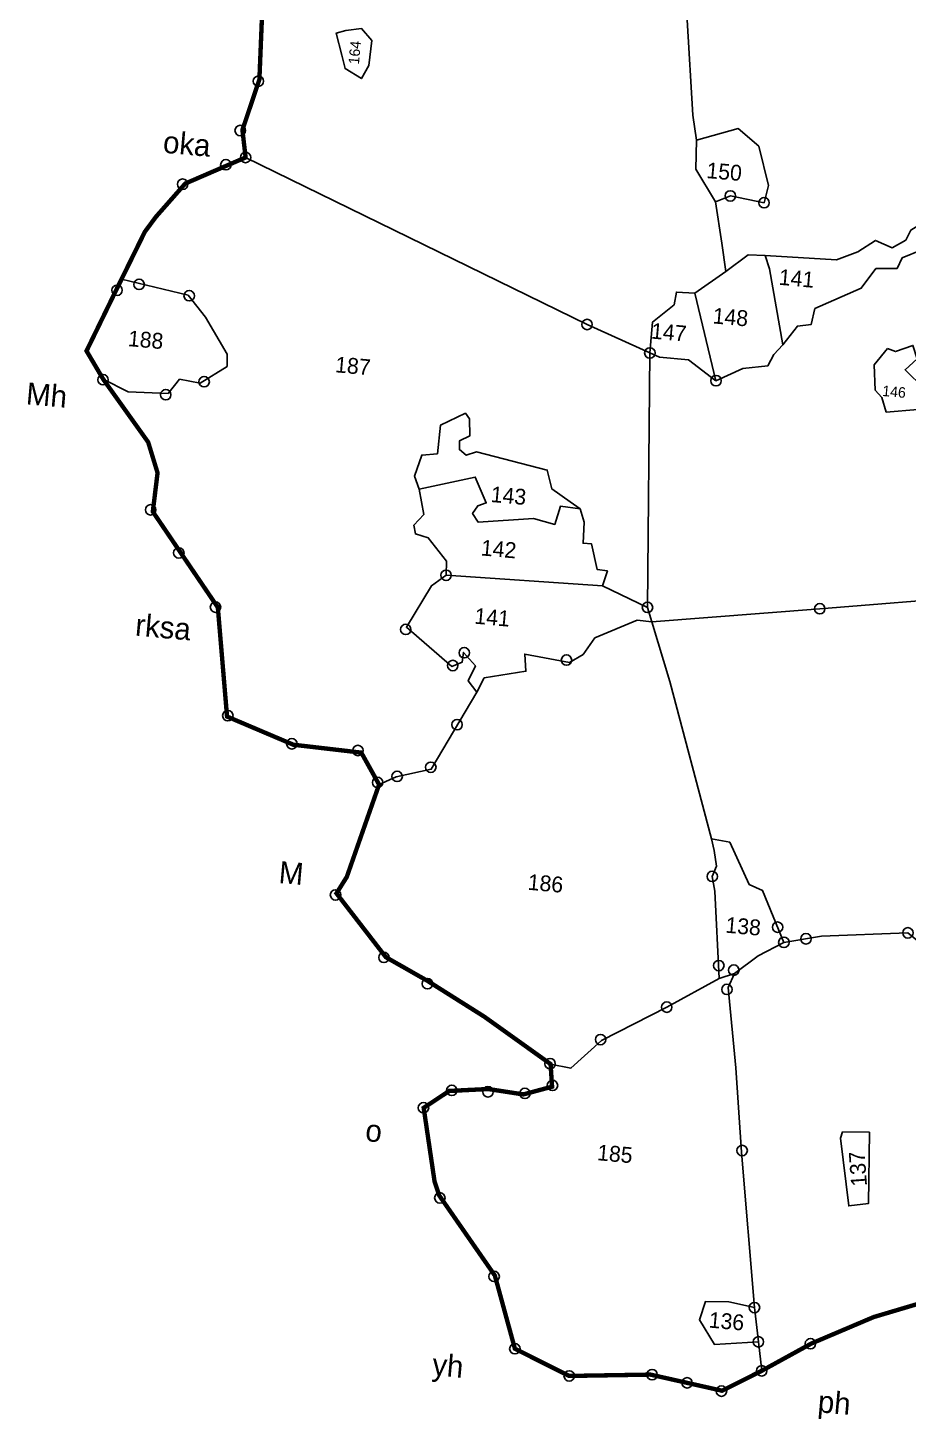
# Model space of a CAD drawing. Header units: metres. Extents: x 333181 to 338057, y 1785471 to 1790230.
# Drawn here: x 334249 to 335255, y 1785693 to 1787283 of the extents above; entities that cross this region are included whole.
import ezdxf

# ---------------------------------------------------------------- set-up
doc = ezdxf.new("R2010")
doc.units = ezdxf.units.M
doc.header["$MEASUREMENT"] = 0
for name, color, linetype in [('LEGEND', 1, 'Continuous'), ('POLY_PARCEL', 6, 'Continuous'), ('SYM_STONE', 1, 'Continuous'), ('TEXT_MAPOUT', 7, 'Continuous'), ('TEXT_PARCEL', 7, 'Continuous'), ('V_BOUND_LINE', 7, 'Continuous')]:
    doc.layers.add(name, color=color, linetype=linetype)
doc.styles.add('TEXT_MAP', font='', dxfattribs={"height": 0.3})
doc.styles.get('TEXT_MAP').set_extended_font_data('Kruti Dev 050')

# ---------------------------------------------------------------- blocks, each defined once
blk = doc.blocks.new('STONE')
blk.add_circle((0, 0), 0.0851)
blk = doc.blocks.new('1235')
at = {"layer": 'POLY_PARCEL'}
for points in [[(2816.06, 7637.17), (2815.38, 7639.97), (2813.75, 7650.8)], [(2774.89, 7646.14), (2776.67, 7646.53), (2777.95, 7645.25), (2777.86, 7642.39), (2777.16, 7640.81), (2775.19, 7641.8), (2774.7, 7643.28), (2773.81, 7645.74), (2774.89, 7646.14)], [(2816.06, 7637.17), (2820.67, 7638.9), (2823.22, 7637.09), (2824.73, 7632.69), (2824.39, 7630.69), (2820.47, 7631.13), (2818.84, 7630.32)], [(2818.84, 7630.32), (2816.27, 7633.82), (2816.06, 7637.17)], [(2812.86, 7612.38), (2805.4, 7615), (2764.72, 7630.64), (2764.72, 7630.64)], [(2820.72, 7622.45), (2819.99, 7625.66), (2818.84, 7630.32)], [(2825.05, 7624.66), (2833.23, 7624.91), (2835.59, 7626.02), (2837.49, 7627.51), (2839.49, 7626.84), (2840.95, 7627.83), (2841.42, 7629.04), (2842.18, 7629.6)], [(2843.33, 7628.03), (2842.79, 7627.9), (2842.88, 7626.89), (2840.73, 7625.8), (2840.24, 7624.51), (2837.83, 7624.29), (2836.35, 7621.91), (2831.27, 7619.11), (2830.99, 7617.25), (2829.44, 7616.94), (2827.98, 7614.64)], [(2825.05, 7624.66), (2823.08, 7624.59), (2820.72, 7622.45)], [(2827.98, 7614.64), (2825.68, 7623.18), (2825.05, 7624.66)], [(2820.72, 7622.45), (2817.39, 7619.65)], [(2812.86, 7612.38), (2812.86, 7615.93), (2815.15, 7618.14), (2815.28, 7619.6), (2817.39, 7619.65)], [(2817.39, 7619.65), (2820.69, 7609.88)], [(2751.77, 7615.47), (2759.53, 7614.33), (2761.76, 7611.99), (2764.61, 7607.98), (2764.72, 7606.59), (2761.82, 7604.42), (2759.42, 7604.64), (2758.25, 7602.92), (2753.68, 7602.69), (2750.69, 7603.88)], [(2839.97, 7615.28), (2840.9, 7615.01), (2842.83, 7615.89), (2843.44, 7614.4), (2842.17, 7613.03), (2844.54, 7611.1), (2844.04, 7608.63), (2840.46, 7608.02), (2839.8, 7609.62), (2838.98, 7610.39), (2838.59, 7613.3), (2839.97, 7615.28)], [(2820.69, 7609.88), (2823.64, 7611.56), (2826.47, 7612.11), (2827.03, 7613.45), (2827.98, 7614.64)], [(2815.15, 7583.3), (2812.86, 7612.38), (2812.86, 7612.38)], [(2820.69, 7609.88), (2817.36, 7611.99), (2814, 7611.99), (2812.86, 7612.38)], [(2787.9, 7594.49), (2787.22, 7595.94), (2787.84, 7598.42), (2789.61, 7598.74), (2789.66, 7602.02), (2792.4, 7603.63), (2792.92, 7603.06), (2793.13, 7601.09), (2791.99, 7600.42), (2792.09, 7599.43), (2792.92, 7598.86), (2794.06, 7599.33), (2802.31, 7597.98), (2803.04, 7595.86), (2805.27, 7594.56), (2806.47, 7593.86)], [(2806.47, 7593.86), (2804.19, 7593.97), (2803.72, 7591.84), (2801.23, 7592.31), (2794.96, 7591.32), (2794.23, 7592.26), (2794.75, 7593.19), (2795.68, 7593.6), (2794.16, 7596.45), (2787.9, 7594.49)], [(2791.82, 7584.94), (2791.73, 7586.56), (2789.4, 7589.05), (2787.9, 7589.36), (2787.64, 7590.34), (2788.67, 7591.64), (2787.9, 7594.49)], [(2806.47, 7593.86), (2807.04, 7592.41), (2807.15, 7589.98), (2808.13, 7589.98), (2809.01, 7587.13), (2810.21, 7587.07), (2809.78, 7585.3)], [(2852.67, 7587.91), (2852.67, 7587.91), (2834.84, 7584.88), (2815.79, 7581.71)], [(2809.78, 7585.3), (2791.82, 7584.94)], [(2815.15, 7583.3), (2809.78, 7585.3)], [(2791.82, 7584.94), (2790.26, 7583.59), (2787.82, 7578.61), (2793.38, 7574.59), (2794.52, 7575.16), (2794.58, 7576.31), (2796.08, 7574.9), (2795.41, 7573.09), (2796.51, 7571.89)], [(2815.79, 7581.71), (2815.15, 7583.3)], [(2796.51, 7571.89), (2797.21, 7573.6), (2801.91, 7574.78), (2801.6, 7576.74), (2806.78, 7576.21), (2808.28, 7577.28), (2809.46, 7579.28), (2814.1, 7581.72), (2815.79, 7581.71)], [(2815.79, 7581.71), (2818.44, 7575.07), (2824.79, 7557.52)], [(2786.28, 7560.36), (2788.15, 7561.42), (2792.08, 7562.63), (2796.51, 7571.89)], [(2824.79, 7557.52), (2826.91, 7557.31), (2829.55, 7552.66), (2831.14, 7552.13), (2834.1, 7546.42)], [(2824.79, 7557.52), (2825.21, 7556.2), (2825.65, 7554.45), (2825.26, 7553.23), (2825.7, 7551.58), (2827.06, 7541.64)], [(2834.1, 7546.42), (2838.33, 7547.5), (2848.17, 7548.75), (2848.17, 7548.75), (2860.61, 7540.28)], [(2828.76, 7542.38), (2831.3, 7544.62), (2834.1, 7546.42)], [(2827.06, 7541.64), (2828.76, 7542.38)], [(2828.76, 7542.38), (2828.19, 7540.71), (2829.88, 7531.61), (2831.36, 7522.04), (2834.42, 7504.41)], [(2808.68, 7530.17), (2811.04, 7529.9), (2814.27, 7533.39), (2821.37, 7537.84), (2827.06, 7541.64)], [(2842.72, 7525.36), (2845.79, 7525.59), (2846.38, 7517.43), (2846.38, 7517.43), (2844.17, 7516.98), (2842.54, 7524.64), (2842.54, 7524.64), (2842.72, 7525.36)], [(2835.21, 7500.54), (2830.22, 7499.8), (2828.25, 7502.47), (2828.75, 7504.6), (2831.42, 7504.82), (2834.42, 7504.41)], [(2834.42, 7504.41), (2835.21, 7500.54)], [(2835.21, 7500.54), (2835.88, 7497.26)]]:
    blk.add_lwpolyline(points, dxfattribs=at)
at = {"layer": 'V_BOUND_LINE', "const_width": 0.503}
blk.add_lwpolyline([(2861.78, 7509.94), (2848.13, 7504.53), (2841.28, 7500.88), (2835.88, 7497.26), (2831.56, 7494.59), (2823.22, 7495.71), (2813.95, 7494.74), (2807.47, 7497.3), (2804.45, 7505.45), (2804.45, 7505.45), (2797.28, 7514.05), (2796.61, 7515.6), (2794.63, 7523.89), (2797.38, 7526.08), (2801.8, 7526.69), (2805.88, 7526.43), (2809.08, 7527.6), (2808.68, 7530.17), (2800.64, 7534.91), (2793.79, 7538.43), (2788.79, 7540.72), (2782.51, 7547.51), (2783.52, 7549.49), (2786.28, 7560.36), (2783.93, 7563.83), (2776.09, 7564.05), (2768.23, 7566.6), (2766.08, 7578.97), (2757.69, 7589.25), (2757.84, 7593.73), (2756.46, 7597.14), (2750.69, 7603.88), (2748.5, 7606.94), (2751.3, 7614.26), (2753.96, 7621.13), (2755.08, 7622.96), (2758.09, 7627.05), (2764.72, 7630.64), (2764.08, 7633.75), (2765.51, 7639.69), (2765.15, 7647.34)], dxfattribs=at)
at = {"layer": 'LEGEND', "xscale": 7.047574335353677, "yscale": 7.047574335353677, "zscale": 7.047574335353677}
blk.add_blockref('STONE', (2788.26, 7561.48), dxfattribs=at)
at = {"layer": 'SYM_STONE', "xscale": 7.047574335353677, "yscale": 7.047574335353677, "zscale": 7.047574335353677}
for p in [(2765.41, 7639.48), (2763.83, 7633.66), (2820.47, 7631.13), (2762.54, 7629.61), (2764.72, 7630.64), (2824.39, 7630.69), (2757.8, 7626.95), (2753.84, 7615.07), (2805.4, 7615), (2751.38, 7614.18), (2759.67, 7614.28), (2812.86, 7612.38), (2820.69, 7609.88), (2750.68, 7603.82), (2762.24, 7604.61), (2757.99, 7602.74), (2757.42, 7589.44), (2761.07, 7584.8), (2791.82, 7584.94), (2834.84, 7584.88), (2815.15, 7583.3), (2765.81, 7578.98), (2787.76, 7578.35), (2806.43, 7576.47), (2794.68, 7576.28), (2793.49, 7574.7), (2794.58, 7567.99), (2768.31, 7566.71), (2775.91, 7564.14), (2783.52, 7564.04), (2792.01, 7562.86), (2786.09, 7560.59), (2825.26, 7553.23), (2833.23, 7548.09), (2848.17, 7548.75), (2782.42, 7547.32), (2834.1, 7546.42), (2836.59, 7547.05), (2826.9, 7543.11), (2828.66, 7542.74), (2788.57, 7540.67), (2828.07, 7540.47), (2793.81, 7538.11), (2821.37, 7537.84), (2814.15, 7533.47), (2808.62, 7530.21), (2809.11, 7527.75), (2797.66, 7526.17), (2801.81, 7526.37), (2806.05, 7526.56), (2794.6, 7523.9), (2831.43, 7522.22), (2797.38, 7513.77), (2804.37, 7505.35), (2834.42, 7504.41), (2835.21, 7500.54), (2841.17, 7500.85), (2807.47, 7497.3), (2835.88, 7497.26), (2823.4, 7495.72), (2827.48, 7495.14), (2813.95, 7494.74), (2831.49, 7494.54)]:
    blk.add_blockref('STONE', p, dxfattribs=at)
at = {"layer": 'TEXT_MAPOUT', "style": 'TEXT_MAP'}
for s, height, p in [('oka', 2.517, (2755.17, 7630.35)), ('Mh', 2.517, (2742.06, 7600.24)), ('rksa', 2.517, (2756.86, 7574.92)), ('M', 2.52, (2775.74, 7548.11)), ('o', 2.52, (2788.23, 7519.51)), ('yh', 2.517, (2798.22, 7493.44)), ('ph', 2.517, (2842.63, 7493.1))]:
    blk.add_text(s, height=height, dxfattribs=at).set_placement(p)
at = {"layer": 'TEXT_PARCEL', "style": 'TEXT_MAP'}
for s, height, rotation, p in [('164', 1.208, 90, (2776.73, 7642.37)), ('137', 1.812, 99.141, (2846.05, 7519.44))]:
    blk.add_text(s, height=height, rotation=rotation, dxfattribs=at).set_placement(p)
for s, height, p in [('150', 1.812, (2817.51, 7632.93)), ('141', 1.812, (2826.85, 7621.47)), ('148', 1.812, (2819.69, 7616.39)), ('147', 1.812, (2812.8, 7614.04)), ('146', 1.208, (2839.8, 7609.81)), ('188', 1.812, (2753.13, 7607.91)), ('187', 1.812, (2777.06, 7607.01)), ('143', 1.812, (2796.14, 7593.76)), ('142', 1.812, (2795.55, 7587.56)), ('141', 1.812, (2795.5, 7579.7)), ('186', 1.812, (2804.27, 7549.85)), ('138', 1.812, (2827.28, 7546.94)), ('185', 1.812, (2814.92, 7519.66)), ('136', 1.812, (2829.35, 7501.67))]:
    blk.add_text(s, height=height, dxfattribs=at).set_placement(p)

msp = doc.modelspace()

# ---------------------------------------------------------------- block references
at = {"xscale": 9.965946763787475, "yscale": 9.965946763787475, "zscale": 9.965946763787475, "rotation": 354.9611497791353}
msp.add_blockref('1235', (300371.6, 1713802.1), dxfattribs=at)

doc.saveas('drawing.dxf')
